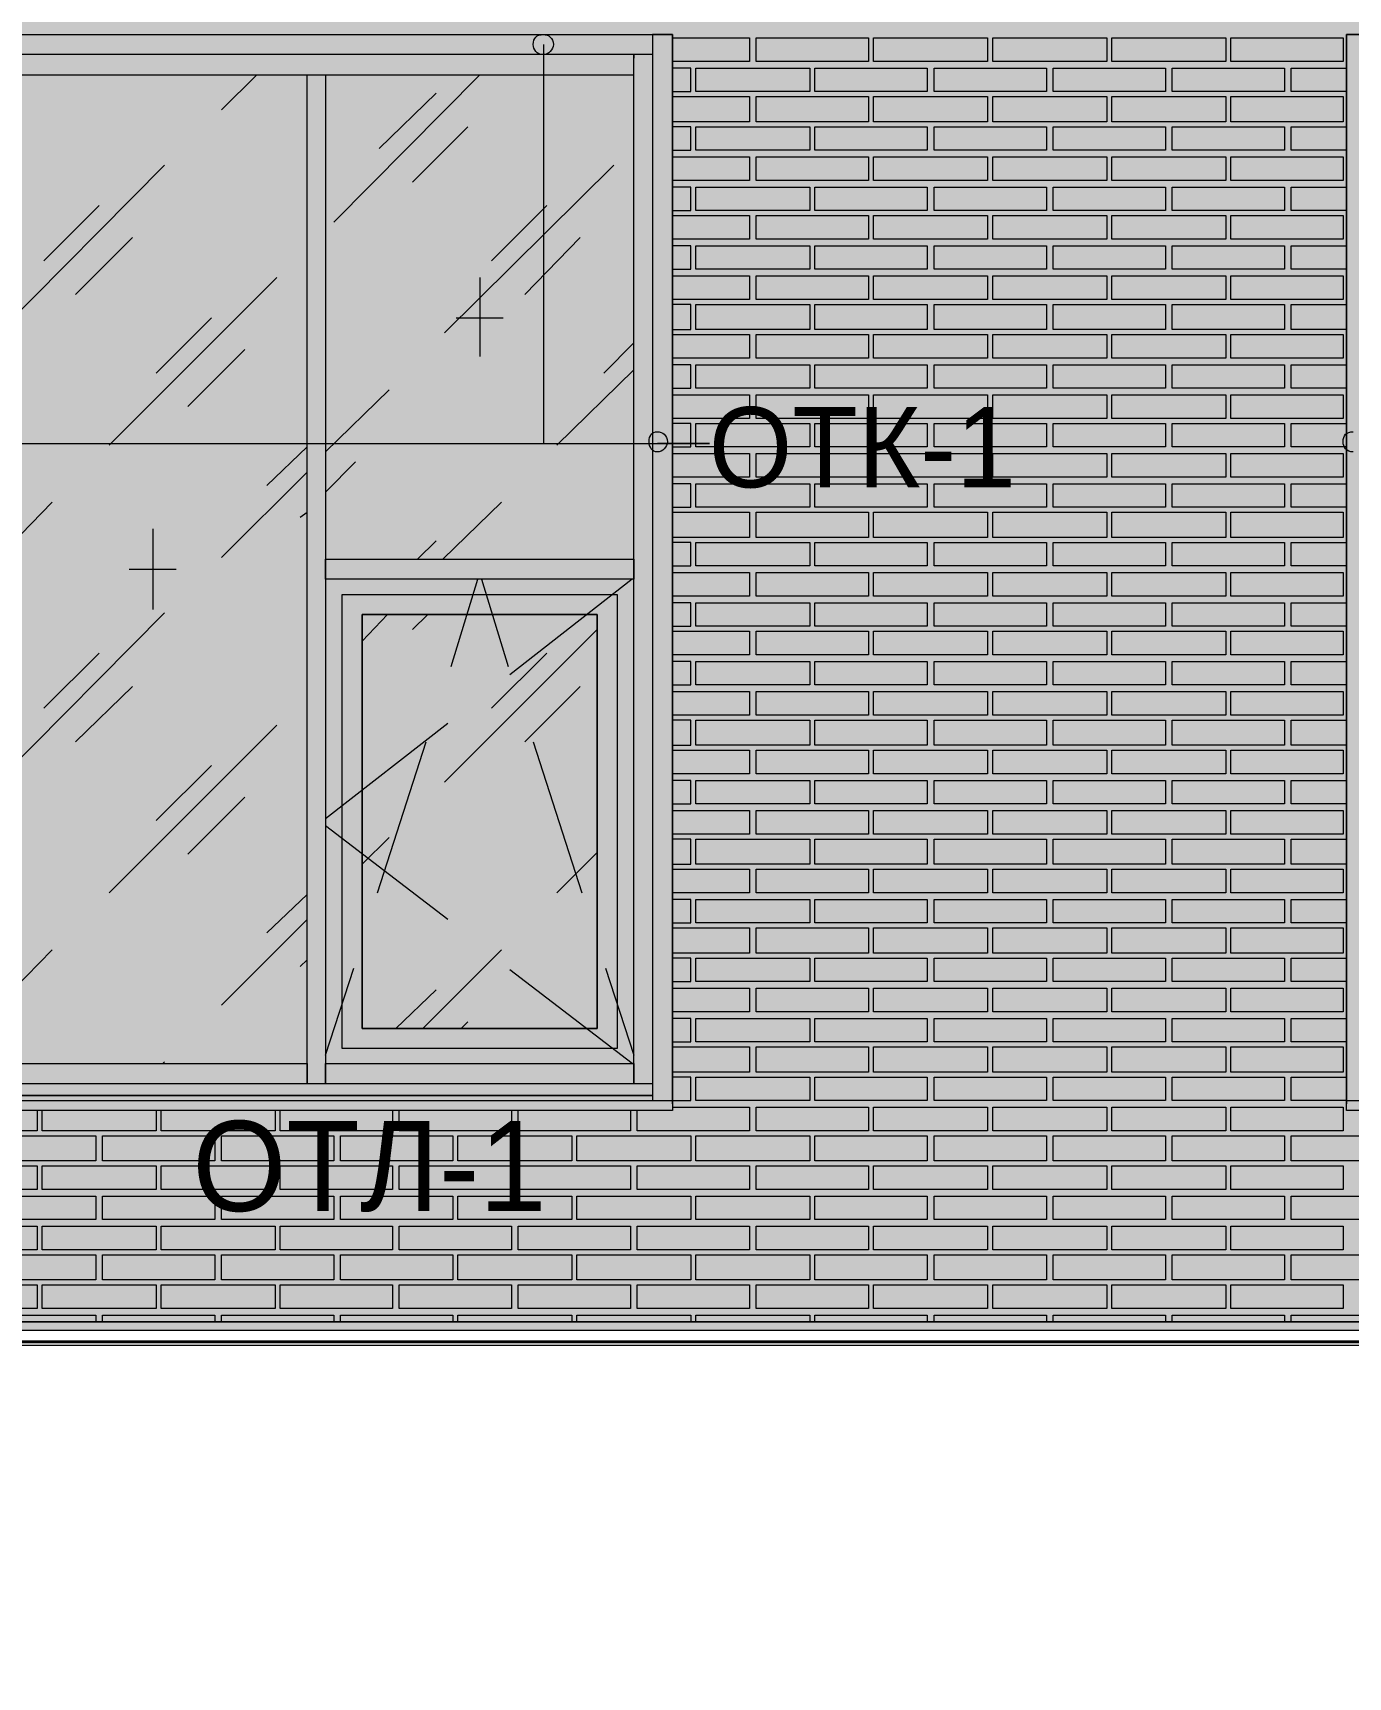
# Model space of a CAD drawing. Header units: millimetres. Extents: x -28928 to 100580, y -22867 to 36490.
# Drawn here: x 35031 to 38350, y -5610 to -1460 of the extents above; entities that cross this region are included whole.
import ezdxf

# ---------------------------------------------------------------- set-up
doc = ezdxf.new("R2010")
doc.units = ezdxf.units.MM
doc.layers.add('PDF _Геометрия', color=7, linetype='Continuous', true_color=0x8f8e8d)
doc.layers.add('PDF _Сплошная заливка', color=7, linetype='Continuous', true_color=0xffffff)
doc.layers.add('PDF _Текст', color=7, linetype='Continuous')

msp = doc.modelspace()

# ---------------------------------------------------------------- hatches: boundary and pattern name
at = {"layer": 'PDF _Сплошная заливка', "true_color": 0xdcd6cf, "transparency": 33554559}
h = msp.add_hatch(color=254, dxfattribs=at)
h.paths.add_polyline_path([(29617.6, 1544.1), (29617.6, 9028.4), (29486.4, 9028.4), (29486.4, 1544.1)])
h.paths.add_polyline_path([(47137.2, -1464), (47137.2, -4713.2), (55763.7, -4713.2), (55763.7, 1455.3), (29617.6, 1455.3), (29617.6, 1523), (29486.4, 1523), (29486.4, -4713.2), (45263, -4713.2), (45263, -1464)])
at = {"layer": 'PDF _Сплошная заливка', "true_color": 0xa48f7a, "transparency": 33554559}
h = msp.add_hatch(color=252, dxfattribs=at)
h.paths.add_polyline_path([(-7486.3, -4734.3), (-7486.3, -4713.2), (-9576.3, -4713.2), (-9576.3, -4734.3)])
h.paths.add_polyline_path([(-7168.9, -4713.2), (-7168.9, -4734.3), (45263, -4734.3), (45263, -4713.2)])

# ---------------------------------------------------------------- linework, layer by layer
at = {"layer": 'PDF _Геометрия', "color": 7, "lineweight": 9}
for points in [[(45263, -4713.2), (-7168.9, -4713.2), (4931.1, -4713.2), (-7168.9, -4713.2), (4931.1, -4713.2), (4931.1, 9028.4), (4931.1, -4764)], [(45263, -4679.3), (45263, -4713.2), (29486.4, -4713.2), (45263, -4713.2), (45263, -1464), (47137.2, -1464), (47137.2, -4713.2), (55763.7, -4713.2), (56851.1, -4713.2), (56851.1, -1464), (58251.4, -1464), (58251.4, -4713.2), (59499.5, -4713.2), (59499.5, -2005.5), (60798.4, -2005.5), (60798.4, -4713.2), (70224.5, -4713.2), (70224.5, -1464), (74070.3, -1464), (74070.3, -4713.2), (82294.9, -4713.2), (82316.1, -4713.2), (82316.1, 9028.4)], [(34846.8, -1464), (36644.9, -1464), (36644.9, -4163.2), (36644.9, -4087), (36644.9, -2813.6), (36644.9, -1540.1), (36644.9, -1464), (36594.1, -1464), (36594.1, -1540.1), (36594.1, -2813.6), (36594.1, -4112.4), (36547.6, -4112.4), (36547.6, -2813.6), (36547.6, -1540.1)], [(36319.1, -1489.3), (36319.1, -2496.3), (36738, -2496.3), (36606.8, -2496.3)], [(38396.4, -4154.7), (38396.4, -4087), (38396.4, -2813.6), (38396.4, -4112.4), (38443, -4112.4), (38443, -2813.6), (38443, -1565.5), (38396.4, -1565.5), (38396.4, -2813.6), (38396.4, -1540.1), (38396.4, -1464), (38345.7, -1464), (38345.7, -1540.1), (38345.7, -2813.6), (38345.7, -4087), (38345.7, -4163.2), (38345.7, -1464), (40143.7, -1464)], [(36547.6, -1514.7), (36547.6, -1523.2)], [(35506.8, -1654.3), (35595.7, -1565.5)], [(35790.3, -1937.8), (36158.4, -1565.5)], [(36594.1, -1540.1), (36594.1, -2813.6), (36594.1, -4087), (36594.1, -4154.7)], [(35904.5, -1751.6), (36048.4, -1612)], [(35989.1, -1836.3), (36128.7, -1696.6)], [(34948.4, -2212.8), (35363, -1794)], [(36069.5, -2217), (36496.8, -1794)], [(35058.4, -2035.1), (35198, -1895.5)], [(36188, -2035.1), (36327.6, -1895.5)], [(35138.7, -2119.7), (35282.6, -1975.9)], [(36272.6, -2119.7), (36412.2, -1975.9)], [(35223.4, -2500.5), (35646.4, -2077.4)], [(36158.4, -2077.4), (36158.4, -2276.3)], [(35341.8, -2318.6), (35481.4, -2179)], [(36099.1, -2179), (36217.6, -2179)], [(35422.2, -2403.2), (35566.1, -2259.3)], [(36471.4, -2318.6), (36547.6, -2242.4)], [(36353, -2500.5), (36547.6, -2310.1)], [(35769.1, -2517.4), (35929.9, -2360.9)], [(34863.7, -2496.3), (36738, -2496.3)], [(35621.1, -2602), (35722.6, -2504.7)], [(35506.8, -2784), (35722.6, -2568.2)], [(35769.1, -2619), (35845.3, -2542.8)], [(34948.4, -2779.7), (35079.5, -2644.3)], [(36065.3, -2788.2), (36213.4, -2644.3)], [(35705.7, -2682.4), (35722.6, -2669.7)], [(35333.4, -2712), (35333.4, -2915.1)], [(36001.8, -2788.2), (36048.4, -2741.6)], [(35274.1, -2813.6), (35392.6, -2813.6)], [(36086.4, -3059), (36154.1, -2839)], [(36162.6, -2839), (36230.3, -3059)], [(36543.4, -2839), (36234.5, -3080.1)], [(34948.4, -3342.4), (35363, -2923.6)], [(35862.2, -2995.5), (35925.7, -2927.8)], [(35989.1, -2965.9), (36027.2, -2927.8)], [(36069.5, -3350.9), (36454.5, -2965.9)], [(35058.4, -3164.7), (35198, -3025.1)], [(36188, -3164.7), (36327.6, -3025.1)], [(35138.7, -3249.3), (35282.6, -3109.7)], [(36272.6, -3249.3), (36412.2, -3109.7)], [(35223.4, -3630.1), (35646.4, -3207)], [(36078, -3202.8), (35769.1, -3444)], [(35900.3, -3630.1), (36023, -3249.3)], [(36293.7, -3249.3), (36416.4, -3630.1)], [(35341.8, -3448.2), (35481.4, -3308.6)], [(35422.2, -3532.8), (35566.1, -3389)], [(36078, -3697.8), (35769.1, -3460.9)], [(35862.2, -3558.2), (35929.9, -3490.5)], [(36353, -3630.1), (36454.5, -3528.6)], [(35621.1, -3731.6), (35722.6, -3634.3)], [(35506.8, -3913.6), (35722.6, -3697.8)], [(34948.4, -3909.3), (35079.5, -3774)], [(36014.5, -3972.8), (36213.4, -3774)], [(35705.7, -3816.3), (35722.6, -3799.3)], [(35769.1, -4040.5), (35841.1, -3820.5)], [(36543.4, -4061.6), (36234.5, -3824.7)], [(36475.7, -3820.5), (36547.6, -4040.5)], [(35946.8, -3972.8), (36048.4, -3875.5)], [(36111.8, -3972.8), (36128.7, -3955.9)], [(35358.7, -4061.6), (35363, -4057.4)], [(36594.1, -4112.4), (34897.6, -4112.4)], [(36594.1, -4142), (34897.6, -4142), (36594.1, -4142)], [(36594.1, -4142), (34897.6, -4142)], [(36644.9, -4150.5), (36644.9, -4154.7), (36644.9, -4180.1), (34846.8, -4180.1), (34846.8, -4154.7), (34846.8, -4150.5)], [(34846.8, -4154.7), (36644.9, -4154.7)], [(36644.9, -4171.6), (36644.9, -4175.9)], [(40143.7, -4150.5), (40143.7, -4154.7), (40143.7, -4180.1), (38345.7, -4180.1), (38345.7, -4154.7), (38345.7, -4150.5)], [(38345.7, -4154.7), (40143.7, -4154.7)], [(38345.7, -4175.9), (38345.7, -4171.6)], [(-7168.9, -4734.3), (45263, -4734.3), (45263, -4713.2), (29486.4, -4713.2), (29486.4, -5491.6), (29486.4, -5610.1)], [(-23144.3, -4772.4), (84689.5, -4772.4)]]:
    msp.add_lwpolyline(points, dxfattribs=at)
for points in [[(35748, -1514.7), (34897.6, -1514.7), (34897.6, -1565.5), (35748, -1565.5), (36547.6, -1565.5), (36547.6, -1514.7), (35748, -1514.7), (34923, -1514.7), (34897.6, -1514.7), (34897.6, -1464), (34923, -1464), (35748, -1464), (36568.7, -1464), (36594.1, -1464), (36594.1, -1514.7), (36568.7, -1514.7)], [(35769.1, -4112.4), (35722.6, -4112.4), (34948.4, -4112.4), (34948.4, -4061.6), (35722.6, -4061.6), (35722.6, -4112.4), (35722.6, -2813.6), (35722.6, -1565.5), (35769.1, -1565.5), (35769.1, -2813.6)], [(36547.6, -2839), (35769.1, -2839), (35769.1, -2788.2), (36547.6, -2788.2)], [(35811.4, -2877), (36505.3, -2877), (36505.3, -4023.6), (35811.4, -4023.6)], [(36505.3, -2877), (36505.3, -4023.6), (35811.4, -4023.6), (35811.4, -2877)], [(36454.5, -2927.8), (35862.2, -2927.8), (35862.2, -3972.8), (36454.5, -3972.8)], [(35862.2, -3972.8), (35862.2, -2927.8), (36454.5, -2927.8), (36454.5, -3972.8)], [(36547.6, -4112.4), (35769.1, -4112.4), (35769.1, -4061.6), (36547.6, -4061.6)]]:
    msp.add_lwpolyline(points, close=True, dxfattribs=at)
at = {"layer": 'PDF _Геометрия', "lineweight": 9}
for points in [[(36644.9, -1472.4), (36839.5, -1472.4), (36839.5, -1531.6), (36644.9, -1531.6)], [(36644.9, -1607.8), (36691.4, -1607.8), (36691.4, -1548.6), (36644.9, -1548.6)], [(38345.7, -1607.8), (38206.1, -1607.8), (38206.1, -1548.6), (38345.7, -1548.6)], [(36644.9, -1620.5), (36839.5, -1620.5), (36839.5, -1684), (36644.9, -1684)], [(36644.9, -1755.9), (36691.4, -1755.9), (36691.4, -1696.6), (36644.9, -1696.6)], [(38345.7, -1755.9), (38206.1, -1755.9), (38206.1, -1696.6), (38345.7, -1696.6)], [(36644.9, -1772.8), (36839.5, -1772.8), (36839.5, -1832), (36644.9, -1832)], [(36644.9, -1908.2), (36691.4, -1908.2), (36691.4, -1849), (36644.9, -1849)], [(38345.7, -1908.2), (38206.1, -1908.2), (38206.1, -1849), (38345.7, -1849)], [(36644.9, -1920.9), (36839.5, -1920.9), (36839.5, -1980.1), (36644.9, -1980.1)], [(36644.9, -2056.3), (36691.4, -2056.3), (36691.4, -1997), (36644.9, -1997)], [(38345.7, -2056.3), (38206.1, -2056.3), (38206.1, -1997), (38345.7, -1997)], [(36644.9, -2073.2), (36839.5, -2073.2), (36839.5, -2132.4), (36644.9, -2132.4)], [(36644.9, -2208.6), (36691.4, -2208.6), (36691.4, -2145.1), (36644.9, -2145.1)], [(38345.7, -2208.6), (38206.1, -2208.6), (38206.1, -2145.1), (38345.7, -2145.1)], [(36644.9, -2221.3), (36839.5, -2221.3), (36839.5, -2280.5), (36644.9, -2280.5)], [(36644.9, -2356.6), (36691.4, -2356.6), (36691.4, -2297.4), (36644.9, -2297.4)], [(38345.7, -2356.6), (38206.1, -2356.6), (38206.1, -2297.4), (38345.7, -2297.4)], [(36644.9, -2373.6), (36839.5, -2373.6), (36839.5, -2432.8), (36644.9, -2432.8)], [(36644.9, -2504.7), (36691.4, -2504.7), (36691.4, -2445.5), (36644.9, -2445.5)], [(38345.7, -2504.7), (38206.1, -2504.7), (38206.1, -2445.5), (38345.7, -2445.5)], [(36644.9, -2521.6), (36839.5, -2521.6), (36839.5, -2580.9), (36644.9, -2580.9)], [(36644.9, -2657), (36691.4, -2657), (36691.4, -2597.8), (36644.9, -2597.8)], [(38345.7, -2657), (38206.1, -2657), (38206.1, -2597.8), (38345.7, -2597.8)], [(36644.9, -2669.7), (36839.5, -2669.7), (36839.5, -2733.2), (36644.9, -2733.2)], [(36644.9, -2805.1), (36691.4, -2805.1), (36691.4, -2745.9), (36644.9, -2745.9)], [(38345.7, -2805.1), (38206.1, -2805.1), (38206.1, -2745.9), (38345.7, -2745.9)], [(36644.9, -2822), (36839.5, -2822), (36839.5, -2881.3), (36644.9, -2881.3)], [(36644.9, -2957.4), (36691.4, -2957.4), (36691.4, -2898.2), (36644.9, -2898.2)], [(38345.7, -2957.4), (38206.1, -2957.4), (38206.1, -2898.2), (38345.7, -2898.2)], [(36644.9, -2970.1), (36839.5, -2970.1), (36839.5, -3029.3), (36644.9, -3029.3)], [(36644.9, -3105.5), (36691.4, -3105.5), (36691.4, -3046.3), (36644.9, -3046.3)], [(38345.7, -3105.5), (38206.1, -3105.5), (38206.1, -3046.3), (38345.7, -3046.3)], [(36644.9, -3122.4), (36839.5, -3122.4), (36839.5, -3181.6), (36644.9, -3181.6)], [(36644.9, -3257.8), (36691.4, -3257.8), (36691.4, -3194.3), (36644.9, -3194.3)], [(38345.7, -3257.8), (38206.1, -3257.8), (38206.1, -3194.3), (38345.7, -3194.3)], [(36644.9, -3270.5), (36839.5, -3270.5), (36839.5, -3329.7), (36644.9, -3329.7)], [(36644.9, -3405.9), (36691.4, -3405.9), (36691.4, -3346.6), (36644.9, -3346.6)], [(38345.7, -3405.9), (38206.1, -3405.9), (38206.1, -3346.6), (38345.7, -3346.6)], [(36644.9, -3422.8), (36839.5, -3422.8), (36839.5, -3482), (36644.9, -3482)], [(36644.9, -3558.2), (36691.4, -3558.2), (36691.4, -3494.7), (36644.9, -3494.7)], [(38345.7, -3558.2), (38206.1, -3558.2), (38206.1, -3494.7), (38345.7, -3494.7)], [(36644.9, -3570.9), (36839.5, -3570.9), (36839.5, -3630.1), (36644.9, -3630.1)], [(36644.9, -3706.3), (36691.4, -3706.3), (36691.4, -3647), (36644.9, -3647)], [(38345.7, -3706.3), (38206.1, -3706.3), (38206.1, -3647), (38345.7, -3647)], [(36644.9, -3719), (36839.5, -3719), (36839.5, -3782.4), (36644.9, -3782.4)], [(36644.9, -3854.3), (36691.4, -3854.3), (36691.4, -3795.1), (36644.9, -3795.1)], [(38345.7, -3854.3), (38206.1, -3854.3), (38206.1, -3795.1), (38345.7, -3795.1)], [(36644.9, -3871.3), (36839.5, -3871.3), (36839.5, -3930.5), (36644.9, -3930.5)], [(36644.9, -4006.6), (36691.4, -4006.6), (36691.4, -3947.4), (36644.9, -3947.4)], [(38345.7, -4006.6), (38206.1, -4006.6), (38206.1, -3947.4), (38345.7, -3947.4)], [(36644.9, -4019.3), (36839.5, -4019.3), (36839.5, -4082.8), (36644.9, -4082.8)], [(36644.9, -4154.7), (36691.4, -4154.7), (36691.4, -4095.5), (36644.9, -4095.5)], [(38345.7, -4154.7), (38206.1, -4154.7), (38206.1, -4095.5), (38345.7, -4095.5)], [(35041.4, -4180.1), (35041.4, -4230.9), (34758, -4230.9), (34758, -4171.6), (34846.8, -4171.6)], [(35341.8, -4180.1), (35341.8, -4230.9), (35054.1, -4230.9), (35054.1, -4180.1)], [(35642.2, -4180.1), (35642.2, -4230.9), (35354.5, -4230.9), (35354.5, -4180.1)], [(35938.4, -4180.1), (35938.4, -4230.9), (35654.9, -4230.9), (35654.9, -4180.1)], [(36238.7, -4180.1), (36238.7, -4230.9), (35955.3, -4230.9), (35955.3, -4180.1)], [(36539.1, -4180.1), (36539.1, -4230.9), (36255.7, -4230.9), (36255.7, -4180.1)], [(36644.9, -4171.6), (36839.5, -4171.6), (36839.5, -4230.9), (36556.1, -4230.9), (36556.1, -4180.1)], [(34906.1, -4713.2), (34906.1, -4696.3), (35049.9, -4696.3), (35189.5, -4696.3), (35189.5, -4713.2)], [(35206.4, -4713.2), (35206.4, -4696.3), (35350.3, -4696.3), (35489.9, -4696.3), (35489.9, -4713.2)], [(35506.8, -4713.2), (35506.8, -4696.3), (35646.4, -4696.3), (35790.3, -4696.3), (35790.3, -4713.2)], [(35807.2, -4713.2), (35807.2, -4696.3), (35946.8, -4696.3), (36090.7, -4696.3), (36090.7, -4713.2)], [(36103.4, -4713.2), (36103.4, -4696.3), (36247.2, -4696.3), (36391.1, -4696.3), (36391.1, -4713.2)], [(36403.7, -4713.2), (36403.7, -4696.3), (36547.6, -4696.3), (36691.4, -4696.3), (36691.4, -4713.2)], [(36704.1, -4713.2), (36704.1, -4696.3), (36848, -4696.3), (36991.8, -4696.3), (36991.8, -4713.2)], [(37004.5, -4713.2), (37004.5, -4696.3), (37148.4, -4696.3), (37288, -4696.3), (37288, -4713.2)], [(37304.9, -4713.2), (37304.9, -4696.3), (37448.7, -4696.3), (37588.4, -4696.3), (37588.4, -4713.2)], [(37605.3, -4713.2), (37605.3, -4696.3), (37744.9, -4696.3), (37888.7, -4696.3), (37888.7, -4713.2)], [(37905.7, -4713.2), (37905.7, -4696.3), (38045.3, -4696.3), (38189.1, -4696.3), (38189.1, -4713.2)], [(38206.1, -4713.2), (38206.1, -4696.3), (38345.7, -4696.3), (38489.5, -4696.3), (38489.5, -4713.2)]]:
    msp.add_lwpolyline(points, dxfattribs=at)
for points in [[(37139.9, -1472.4), (37139.9, -1531.6), (36856.4, -1531.6), (36856.4, -1472.4)], [(37440.3, -1472.4), (37440.3, -1531.6), (37152.6, -1531.6), (37152.6, -1472.4)], [(37740.7, -1472.4), (37740.7, -1531.6), (37453, -1531.6), (37453, -1472.4)], [(38041.1, -1472.4), (38041.1, -1531.6), (37753.4, -1531.6), (37753.4, -1472.4)], [(38337.2, -1472.4), (38337.2, -1531.6), (38053.7, -1531.6), (38053.7, -1472.4)], [(36991.8, -1607.8), (36848, -1607.8), (36704.1, -1607.8), (36704.1, -1548.6), (36848, -1548.6), (36991.8, -1548.6)], [(37288, -1607.8), (37148.4, -1607.8), (37004.5, -1607.8), (37004.5, -1548.6), (37148.4, -1548.6), (37288, -1548.6)], [(37588.4, -1607.8), (37448.7, -1607.8), (37304.9, -1607.8), (37304.9, -1548.6), (37448.7, -1548.6), (37588.4, -1548.6)], [(37888.7, -1607.8), (37744.9, -1607.8), (37605.3, -1607.8), (37605.3, -1548.6), (37744.9, -1548.6), (37888.7, -1548.6)], [(38189.1, -1607.8), (38045.3, -1607.8), (37905.7, -1607.8), (37905.7, -1548.6), (38045.3, -1548.6), (38189.1, -1548.6)], [(37139.9, -1620.5), (37139.9, -1684), (36856.4, -1684), (36856.4, -1620.5)], [(37440.3, -1620.5), (37440.3, -1684), (37152.6, -1684), (37152.6, -1620.5)], [(37740.7, -1620.5), (37740.7, -1684), (37453, -1684), (37453, -1620.5)], [(38041.1, -1620.5), (38041.1, -1684), (37753.4, -1684), (37753.4, -1620.5)], [(38337.2, -1620.5), (38337.2, -1684), (38053.7, -1684), (38053.7, -1620.5)], [(36991.8, -1755.9), (36848, -1755.9), (36704.1, -1755.9), (36704.1, -1696.6), (36848, -1696.6), (36991.8, -1696.6)], [(37288, -1755.9), (37148.4, -1755.9), (37004.5, -1755.9), (37004.5, -1696.6), (37148.4, -1696.6), (37288, -1696.6)], [(37588.4, -1755.9), (37448.7, -1755.9), (37304.9, -1755.9), (37304.9, -1696.6), (37448.7, -1696.6), (37588.4, -1696.6)], [(37888.7, -1755.9), (37744.9, -1755.9), (37605.3, -1755.9), (37605.3, -1696.6), (37744.9, -1696.6), (37888.7, -1696.6)], [(38189.1, -1755.9), (38045.3, -1755.9), (37905.7, -1755.9), (37905.7, -1696.6), (38045.3, -1696.6), (38189.1, -1696.6)], [(37139.9, -1772.8), (37139.9, -1832), (36856.4, -1832), (36856.4, -1772.8)], [(37440.3, -1772.8), (37440.3, -1832), (37152.6, -1832), (37152.6, -1772.8)], [(37740.7, -1772.8), (37740.7, -1832), (37453, -1832), (37453, -1772.8)], [(38041.1, -1772.8), (38041.1, -1832), (37753.4, -1832), (37753.4, -1772.8)], [(38337.2, -1772.8), (38337.2, -1832), (38053.7, -1832), (38053.7, -1772.8)], [(36991.8, -1908.2), (36848, -1908.2), (36704.1, -1908.2), (36704.1, -1849), (36848, -1849), (36991.8, -1849)], [(37288, -1908.2), (37148.4, -1908.2), (37004.5, -1908.2), (37004.5, -1849), (37148.4, -1849), (37288, -1849)], [(37588.4, -1908.2), (37448.7, -1908.2), (37304.9, -1908.2), (37304.9, -1849), (37448.7, -1849), (37588.4, -1849)], [(37888.7, -1908.2), (37744.9, -1908.2), (37605.3, -1908.2), (37605.3, -1849), (37744.9, -1849), (37888.7, -1849)], [(38189.1, -1908.2), (38045.3, -1908.2), (37905.7, -1908.2), (37905.7, -1849), (38045.3, -1849), (38189.1, -1849)], [(37139.9, -1920.9), (37139.9, -1980.1), (36856.4, -1980.1), (36856.4, -1920.9)], [(37440.3, -1920.9), (37440.3, -1980.1), (37152.6, -1980.1), (37152.6, -1920.9)], [(37740.7, -1920.9), (37740.7, -1980.1), (37453, -1980.1), (37453, -1920.9)], [(38041.1, -1920.9), (38041.1, -1980.1), (37753.4, -1980.1), (37753.4, -1920.9)], [(38337.2, -1920.9), (38337.2, -1980.1), (38053.7, -1980.1), (38053.7, -1920.9)], [(36991.8, -2056.3), (36848, -2056.3), (36704.1, -2056.3), (36704.1, -1997), (36848, -1997), (36991.8, -1997)], [(37288, -2056.3), (37148.4, -2056.3), (37004.5, -2056.3), (37004.5, -1997), (37148.4, -1997), (37288, -1997)], [(37588.4, -2056.3), (37448.7, -2056.3), (37304.9, -2056.3), (37304.9, -1997), (37448.7, -1997), (37588.4, -1997)], [(37888.7, -2056.3), (37744.9, -2056.3), (37605.3, -2056.3), (37605.3, -1997), (37744.9, -1997), (37888.7, -1997)], [(38189.1, -2056.3), (38045.3, -2056.3), (37905.7, -2056.3), (37905.7, -1997), (38045.3, -1997), (38189.1, -1997)], [(37139.9, -2073.2), (37139.9, -2132.4), (36856.4, -2132.4), (36856.4, -2073.2)], [(37440.3, -2073.2), (37440.3, -2132.4), (37152.6, -2132.4), (37152.6, -2073.2)], [(37740.7, -2073.2), (37740.7, -2132.4), (37453, -2132.4), (37453, -2073.2)], [(38041.1, -2073.2), (38041.1, -2132.4), (37753.4, -2132.4), (37753.4, -2073.2)], [(38337.2, -2073.2), (38337.2, -2132.4), (38053.7, -2132.4), (38053.7, -2073.2)], [(36991.8, -2208.6), (36848, -2208.6), (36704.1, -2208.6), (36704.1, -2145.1), (36848, -2145.1), (36991.8, -2145.1)], [(37288, -2208.6), (37148.4, -2208.6), (37004.5, -2208.6), (37004.5, -2145.1), (37148.4, -2145.1), (37288, -2145.1)], [(37588.4, -2208.6), (37448.7, -2208.6), (37304.9, -2208.6), (37304.9, -2145.1), (37448.7, -2145.1), (37588.4, -2145.1)], [(37888.7, -2208.6), (37744.9, -2208.6), (37605.3, -2208.6), (37605.3, -2145.1), (37744.9, -2145.1), (37888.7, -2145.1)], [(38189.1, -2208.6), (38045.3, -2208.6), (37905.7, -2208.6), (37905.7, -2145.1), (38045.3, -2145.1), (38189.1, -2145.1)], [(37139.9, -2221.3), (37139.9, -2280.5), (36856.4, -2280.5), (36856.4, -2221.3)], [(37440.3, -2221.3), (37440.3, -2280.5), (37152.6, -2280.5), (37152.6, -2221.3)], [(37740.7, -2221.3), (37740.7, -2280.5), (37453, -2280.5), (37453, -2221.3)], [(38041.1, -2221.3), (38041.1, -2280.5), (37753.4, -2280.5), (37753.4, -2221.3)], [(38337.2, -2221.3), (38337.2, -2280.5), (38053.7, -2280.5), (38053.7, -2221.3)], [(36991.8, -2356.6), (36848, -2356.6), (36704.1, -2356.6), (36704.1, -2297.4), (36848, -2297.4), (36991.8, -2297.4)], [(37288, -2356.6), (37148.4, -2356.6), (37004.5, -2356.6), (37004.5, -2297.4), (37148.4, -2297.4), (37288, -2297.4)], [(37588.4, -2356.6), (37448.7, -2356.6), (37304.9, -2356.6), (37304.9, -2297.4), (37448.7, -2297.4), (37588.4, -2297.4)], [(37888.7, -2356.6), (37744.9, -2356.6), (37605.3, -2356.6), (37605.3, -2297.4), (37744.9, -2297.4), (37888.7, -2297.4)], [(38189.1, -2356.6), (38045.3, -2356.6), (37905.7, -2356.6), (37905.7, -2297.4), (38045.3, -2297.4), (38189.1, -2297.4)], [(37139.9, -2373.6), (37139.9, -2432.8), (36856.4, -2432.8), (36856.4, -2373.6)], [(37440.3, -2373.6), (37440.3, -2432.8), (37152.6, -2432.8), (37152.6, -2373.6)], [(37740.7, -2373.6), (37740.7, -2432.8), (37453, -2432.8), (37453, -2373.6)], [(38041.1, -2373.6), (38041.1, -2432.8), (37753.4, -2432.8), (37753.4, -2373.6)], [(38337.2, -2373.6), (38337.2, -2432.8), (38053.7, -2432.8), (38053.7, -2373.6)], [(36991.8, -2504.7), (36848, -2504.7), (36704.1, -2504.7), (36704.1, -2445.5), (36848, -2445.5), (36991.8, -2445.5)], [(37288, -2504.7), (37148.4, -2504.7), (37004.5, -2504.7), (37004.5, -2445.5), (37148.4, -2445.5), (37288, -2445.5)], [(37588.4, -2504.7), (37448.7, -2504.7), (37304.9, -2504.7), (37304.9, -2445.5), (37448.7, -2445.5), (37588.4, -2445.5)], [(37888.7, -2504.7), (37744.9, -2504.7), (37605.3, -2504.7), (37605.3, -2445.5), (37744.9, -2445.5), (37888.7, -2445.5)], [(38189.1, -2504.7), (38045.3, -2504.7), (37905.7, -2504.7), (37905.7, -2445.5), (38045.3, -2445.5), (38189.1, -2445.5)], [(37139.9, -2521.6), (37139.9, -2580.9), (36856.4, -2580.9), (36856.4, -2521.6)], [(37440.3, -2521.6), (37440.3, -2580.9), (37152.6, -2580.9), (37152.6, -2521.6)], [(37740.7, -2521.6), (37740.7, -2580.9), (37453, -2580.9), (37453, -2521.6)], [(38041.1, -2521.6), (38041.1, -2580.9), (37753.4, -2580.9), (37753.4, -2521.6)], [(38337.2, -2521.6), (38337.2, -2580.9), (38053.7, -2580.9), (38053.7, -2521.6)], [(36991.8, -2657), (36848, -2657), (36704.1, -2657), (36704.1, -2597.8), (36848, -2597.8), (36991.8, -2597.8)], [(37288, -2657), (37148.4, -2657), (37004.5, -2657), (37004.5, -2597.8), (37148.4, -2597.8), (37288, -2597.8)], [(37588.4, -2657), (37448.7, -2657), (37304.9, -2657), (37304.9, -2597.8), (37448.7, -2597.8), (37588.4, -2597.8)], [(37888.7, -2657), (37744.9, -2657), (37605.3, -2657), (37605.3, -2597.8), (37744.9, -2597.8), (37888.7, -2597.8)], [(38189.1, -2657), (38045.3, -2657), (37905.7, -2657), (37905.7, -2597.8), (38045.3, -2597.8), (38189.1, -2597.8)], [(37139.9, -2669.7), (37139.9, -2733.2), (36856.4, -2733.2), (36856.4, -2669.7)], [(37440.3, -2669.7), (37440.3, -2733.2), (37152.6, -2733.2), (37152.6, -2669.7)], [(37740.7, -2669.7), (37740.7, -2733.2), (37453, -2733.2), (37453, -2669.7)], [(38041.1, -2669.7), (38041.1, -2733.2), (37753.4, -2733.2), (37753.4, -2669.7)], [(38337.2, -2669.7), (38337.2, -2733.2), (38053.7, -2733.2), (38053.7, -2669.7)], [(36991.8, -2805.1), (36848, -2805.1), (36704.1, -2805.1), (36704.1, -2745.9), (36848, -2745.9), (36991.8, -2745.9)], [(37288, -2805.1), (37148.4, -2805.1), (37004.5, -2805.1), (37004.5, -2745.9), (37148.4, -2745.9), (37288, -2745.9)], [(37588.4, -2805.1), (37448.7, -2805.1), (37304.9, -2805.1), (37304.9, -2745.9), (37448.7, -2745.9), (37588.4, -2745.9)], [(37888.7, -2805.1), (37744.9, -2805.1), (37605.3, -2805.1), (37605.3, -2745.9), (37744.9, -2745.9), (37888.7, -2745.9)], [(38189.1, -2805.1), (38045.3, -2805.1), (37905.7, -2805.1), (37905.7, -2745.9), (38045.3, -2745.9), (38189.1, -2745.9)], [(37139.9, -2822), (37139.9, -2881.3), (36856.4, -2881.3), (36856.4, -2822)], [(37440.3, -2822), (37440.3, -2881.3), (37152.6, -2881.3), (37152.6, -2822)], [(37740.7, -2822), (37740.7, -2881.3), (37453, -2881.3), (37453, -2822)], [(38041.1, -2822), (38041.1, -2881.3), (37753.4, -2881.3), (37753.4, -2822)], [(38337.2, -2822), (38337.2, -2881.3), (38053.7, -2881.3), (38053.7, -2822)], [(36991.8, -2957.4), (36848, -2957.4), (36704.1, -2957.4), (36704.1, -2898.2), (36848, -2898.2), (36991.8, -2898.2)], [(37288, -2957.4), (37148.4, -2957.4), (37004.5, -2957.4), (37004.5, -2898.2), (37148.4, -2898.2), (37288, -2898.2)], [(37588.4, -2957.4), (37448.7, -2957.4), (37304.9, -2957.4), (37304.9, -2898.2), (37448.7, -2898.2), (37588.4, -2898.2)], [(37888.7, -2957.4), (37744.9, -2957.4), (37605.3, -2957.4), (37605.3, -2898.2), (37744.9, -2898.2), (37888.7, -2898.2)], [(38189.1, -2957.4), (38045.3, -2957.4), (37905.7, -2957.4), (37905.7, -2898.2), (38045.3, -2898.2), (38189.1, -2898.2)], [(37139.9, -2970.1), (37139.9, -3029.3), (36856.4, -3029.3), (36856.4, -2970.1)], [(37440.3, -2970.1), (37440.3, -3029.3), (37152.6, -3029.3), (37152.6, -2970.1)], [(37740.7, -2970.1), (37740.7, -3029.3), (37453, -3029.3), (37453, -2970.1)], [(38041.1, -2970.1), (38041.1, -3029.3), (37753.4, -3029.3), (37753.4, -2970.1)], [(38337.2, -2970.1), (38337.2, -3029.3), (38053.7, -3029.3), (38053.7, -2970.1)], [(36991.8, -3105.5), (36848, -3105.5), (36704.1, -3105.5), (36704.1, -3046.3), (36848, -3046.3), (36991.8, -3046.3)], [(37288, -3105.5), (37148.4, -3105.5), (37004.5, -3105.5), (37004.5, -3046.3), (37148.4, -3046.3), (37288, -3046.3)], [(37588.4, -3105.5), (37448.7, -3105.5), (37304.9, -3105.5), (37304.9, -3046.3), (37448.7, -3046.3), (37588.4, -3046.3)], [(37888.7, -3105.5), (37744.9, -3105.5), (37605.3, -3105.5), (37605.3, -3046.3), (37744.9, -3046.3), (37888.7, -3046.3)], [(38189.1, -3105.5), (38045.3, -3105.5), (37905.7, -3105.5), (37905.7, -3046.3), (38045.3, -3046.3), (38189.1, -3046.3)], [(37139.9, -3122.4), (37139.9, -3181.6), (36856.4, -3181.6), (36856.4, -3122.4)], [(37440.3, -3122.4), (37440.3, -3181.6), (37152.6, -3181.6), (37152.6, -3122.4)], [(37740.7, -3122.4), (37740.7, -3181.6), (37453, -3181.6), (37453, -3122.4)], [(38041.1, -3122.4), (38041.1, -3181.6), (37753.4, -3181.6), (37753.4, -3122.4)], [(38337.2, -3122.4), (38337.2, -3181.6), (38053.7, -3181.6), (38053.7, -3122.4)], [(36991.8, -3257.8), (36848, -3257.8), (36704.1, -3257.8), (36704.1, -3194.3), (36848, -3194.3), (36991.8, -3194.3)], [(37288, -3257.8), (37148.4, -3257.8), (37004.5, -3257.8), (37004.5, -3194.3), (37148.4, -3194.3), (37288, -3194.3)], [(37588.4, -3257.8), (37448.7, -3257.8), (37304.9, -3257.8), (37304.9, -3194.3), (37448.7, -3194.3), (37588.4, -3194.3)], [(37888.7, -3257.8), (37744.9, -3257.8), (37605.3, -3257.8), (37605.3, -3194.3), (37744.9, -3194.3), (37888.7, -3194.3)], [(38189.1, -3257.8), (38045.3, -3257.8), (37905.7, -3257.8), (37905.7, -3194.3), (38045.3, -3194.3), (38189.1, -3194.3)], [(37139.9, -3270.5), (37139.9, -3329.7), (36856.4, -3329.7), (36856.4, -3270.5)], [(37440.3, -3270.5), (37440.3, -3329.7), (37152.6, -3329.7), (37152.6, -3270.5)], [(37740.7, -3270.5), (37740.7, -3329.7), (37453, -3329.7), (37453, -3270.5)], [(38041.1, -3270.5), (38041.1, -3329.7), (37753.4, -3329.7), (37753.4, -3270.5)], [(38337.2, -3270.5), (38337.2, -3329.7), (38053.7, -3329.7), (38053.7, -3270.5)], [(36991.8, -3405.9), (36848, -3405.9), (36704.1, -3405.9), (36704.1, -3346.6), (36848, -3346.6), (36991.8, -3346.6)], [(37288, -3405.9), (37148.4, -3405.9), (37004.5, -3405.9), (37004.5, -3346.6), (37148.4, -3346.6), (37288, -3346.6)], [(37588.4, -3405.9), (37448.7, -3405.9), (37304.9, -3405.9), (37304.9, -3346.6), (37448.7, -3346.6), (37588.4, -3346.6)], [(37888.7, -3405.9), (37744.9, -3405.9), (37605.3, -3405.9), (37605.3, -3346.6), (37744.9, -3346.6), (37888.7, -3346.6)], [(38189.1, -3405.9), (38045.3, -3405.9), (37905.7, -3405.9), (37905.7, -3346.6), (38045.3, -3346.6), (38189.1, -3346.6)], [(37139.9, -3422.8), (37139.9, -3482), (36856.4, -3482), (36856.4, -3422.8)], [(37440.3, -3422.8), (37440.3, -3482), (37152.6, -3482), (37152.6, -3422.8)], [(37740.7, -3422.8), (37740.7, -3482), (37453, -3482), (37453, -3422.8)], [(38041.1, -3422.8), (38041.1, -3482), (37753.4, -3482), (37753.4, -3422.8)], [(38337.2, -3422.8), (38337.2, -3482), (38053.7, -3482), (38053.7, -3422.8)], [(36991.8, -3558.2), (36848, -3558.2), (36704.1, -3558.2), (36704.1, -3494.7), (36848, -3494.7), (36991.8, -3494.7)], [(37288, -3558.2), (37148.4, -3558.2), (37004.5, -3558.2), (37004.5, -3494.7), (37148.4, -3494.7), (37288, -3494.7)], [(37588.4, -3558.2), (37448.7, -3558.2), (37304.9, -3558.2), (37304.9, -3494.7), (37448.7, -3494.7), (37588.4, -3494.7)], [(37888.7, -3558.2), (37744.9, -3558.2), (37605.3, -3558.2), (37605.3, -3494.7), (37744.9, -3494.7), (37888.7, -3494.7)], [(38189.1, -3558.2), (38045.3, -3558.2), (37905.7, -3558.2), (37905.7, -3494.7), (38045.3, -3494.7), (38189.1, -3494.7)], [(37139.9, -3570.9), (37139.9, -3630.1), (36856.4, -3630.1), (36856.4, -3570.9)], [(37440.3, -3570.9), (37440.3, -3630.1), (37152.6, -3630.1), (37152.6, -3570.9)], [(37740.7, -3570.9), (37740.7, -3630.1), (37453, -3630.1), (37453, -3570.9)], [(38041.1, -3570.9), (38041.1, -3630.1), (37753.4, -3630.1), (37753.4, -3570.9)], [(38337.2, -3570.9), (38337.2, -3630.1), (38053.7, -3630.1), (38053.7, -3570.9)], [(36991.8, -3706.3), (36848, -3706.3), (36704.1, -3706.3), (36704.1, -3647), (36848, -3647), (36991.8, -3647)], [(37288, -3706.3), (37148.4, -3706.3), (37004.5, -3706.3), (37004.5, -3647), (37148.4, -3647), (37288, -3647)], [(37588.4, -3706.3), (37448.7, -3706.3), (37304.9, -3706.3), (37304.9, -3647), (37448.7, -3647), (37588.4, -3647)], [(37888.7, -3706.3), (37744.9, -3706.3), (37605.3, -3706.3), (37605.3, -3647), (37744.9, -3647), (37888.7, -3647)], [(38189.1, -3706.3), (38045.3, -3706.3), (37905.7, -3706.3), (37905.7, -3647), (38045.3, -3647), (38189.1, -3647)], [(37139.9, -3719), (37139.9, -3782.4), (36856.4, -3782.4), (36856.4, -3719)], [(37440.3, -3719), (37440.3, -3782.4), (37152.6, -3782.4), (37152.6, -3719)], [(37740.7, -3719), (37740.7, -3782.4), (37453, -3782.4), (37453, -3719)], [(38041.1, -3719), (38041.1, -3782.4), (37753.4, -3782.4), (37753.4, -3719)], [(38337.2, -3719), (38337.2, -3782.4), (38053.7, -3782.4), (38053.7, -3719)], [(36991.8, -3854.3), (36848, -3854.3), (36704.1, -3854.3), (36704.1, -3795.1), (36848, -3795.1), (36991.8, -3795.1)], [(37288, -3854.3), (37148.4, -3854.3), (37004.5, -3854.3), (37004.5, -3795.1), (37148.4, -3795.1), (37288, -3795.1)], [(37588.4, -3854.3), (37448.7, -3854.3), (37304.9, -3854.3), (37304.9, -3795.1), (37448.7, -3795.1), (37588.4, -3795.1)], [(37888.7, -3854.3), (37744.9, -3854.3), (37605.3, -3854.3), (37605.3, -3795.1), (37744.9, -3795.1), (37888.7, -3795.1)], [(38189.1, -3854.3), (38045.3, -3854.3), (37905.7, -3854.3), (37905.7, -3795.1), (38045.3, -3795.1), (38189.1, -3795.1)], [(37139.9, -3871.3), (37139.9, -3930.5), (36856.4, -3930.5), (36856.4, -3871.3)], [(37440.3, -3871.3), (37440.3, -3930.5), (37152.6, -3930.5), (37152.6, -3871.3)], [(37740.7, -3871.3), (37740.7, -3930.5), (37453, -3930.5), (37453, -3871.3)], [(38041.1, -3871.3), (38041.1, -3930.5), (37753.4, -3930.5), (37753.4, -3871.3)], [(38337.2, -3871.3), (38337.2, -3930.5), (38053.7, -3930.5), (38053.7, -3871.3)], [(36991.8, -4006.6), (36848, -4006.6), (36704.1, -4006.6), (36704.1, -3947.4), (36848, -3947.4), (36991.8, -3947.4)], [(37288, -4006.6), (37148.4, -4006.6), (37004.5, -4006.6), (37004.5, -3947.4), (37148.4, -3947.4), (37288, -3947.4)], [(37588.4, -4006.6), (37448.7, -4006.6), (37304.9, -4006.6), (37304.9, -3947.4), (37448.7, -3947.4), (37588.4, -3947.4)], [(37888.7, -4006.6), (37744.9, -4006.6), (37605.3, -4006.6), (37605.3, -3947.4), (37744.9, -3947.4), (37888.7, -3947.4)], [(38189.1, -4006.6), (38045.3, -4006.6), (37905.7, -4006.6), (37905.7, -3947.4), (38045.3, -3947.4), (38189.1, -3947.4)], [(37139.9, -4019.3), (37139.9, -4082.8), (36856.4, -4082.8), (36856.4, -4019.3)], [(37440.3, -4019.3), (37440.3, -4082.8), (37152.6, -4082.8), (37152.6, -4019.3)], [(37740.7, -4019.3), (37740.7, -4082.8), (37453, -4082.8), (37453, -4019.3)], [(38041.1, -4019.3), (38041.1, -4082.8), (37753.4, -4082.8), (37753.4, -4019.3)], [(38337.2, -4019.3), (38337.2, -4082.8), (38053.7, -4082.8), (38053.7, -4019.3)], [(36991.8, -4154.7), (36848, -4154.7), (36704.1, -4154.7), (36704.1, -4095.5), (36848, -4095.5), (36991.8, -4095.5)], [(37288, -4154.7), (37148.4, -4154.7), (37004.5, -4154.7), (37004.5, -4095.5), (37148.4, -4095.5), (37288, -4095.5)], [(37588.4, -4154.7), (37448.7, -4154.7), (37304.9, -4154.7), (37304.9, -4095.5), (37448.7, -4095.5), (37588.4, -4095.5)], [(37888.7, -4154.7), (37744.9, -4154.7), (37605.3, -4154.7), (37605.3, -4095.5), (37744.9, -4095.5), (37888.7, -4095.5)], [(38189.1, -4154.7), (38045.3, -4154.7), (37905.7, -4154.7), (37905.7, -4095.5), (38045.3, -4095.5), (38189.1, -4095.5)], [(37139.9, -4171.6), (37139.9, -4230.9), (36856.4, -4230.9), (36856.4, -4171.6)], [(37440.3, -4171.6), (37440.3, -4230.9), (37152.6, -4230.9), (37152.6, -4171.6)], [(37740.7, -4171.6), (37740.7, -4230.9), (37453, -4230.9), (37453, -4171.6)], [(38041.1, -4171.6), (38041.1, -4230.9), (37753.4, -4230.9), (37753.4, -4171.6)], [(38337.2, -4171.6), (38337.2, -4230.9), (38053.7, -4230.9), (38053.7, -4171.6)], [(35189.5, -4307), (35049.9, -4307), (34906.1, -4307), (34906.1, -4243.6), (35049.9, -4243.6), (35189.5, -4243.6)], [(35489.9, -4307), (35350.3, -4307), (35206.4, -4307), (35206.4, -4243.6), (35350.3, -4243.6), (35489.9, -4243.6)], [(35790.3, -4307), (35646.4, -4307), (35506.8, -4307), (35506.8, -4243.6), (35646.4, -4243.6), (35790.3, -4243.6)], [(36090.7, -4307), (35946.8, -4307), (35807.2, -4307), (35807.2, -4243.6), (35946.8, -4243.6), (36090.7, -4243.6)], [(36391.1, -4307), (36247.2, -4307), (36103.4, -4307), (36103.4, -4243.6), (36247.2, -4243.6), (36391.1, -4243.6)], [(36691.4, -4307), (36547.6, -4307), (36403.7, -4307), (36403.7, -4243.6), (36547.6, -4243.6), (36691.4, -4243.6)], [(36991.8, -4307), (36848, -4307), (36704.1, -4307), (36704.1, -4243.6), (36848, -4243.6), (36991.8, -4243.6)], [(37288, -4307), (37148.4, -4307), (37004.5, -4307), (37004.5, -4243.6), (37148.4, -4243.6), (37288, -4243.6)], [(37588.4, -4307), (37448.7, -4307), (37304.9, -4307), (37304.9, -4243.6), (37448.7, -4243.6), (37588.4, -4243.6)], [(37888.7, -4307), (37744.9, -4307), (37605.3, -4307), (37605.3, -4243.6), (37744.9, -4243.6), (37888.7, -4243.6)], [(38189.1, -4307), (38045.3, -4307), (37905.7, -4307), (37905.7, -4243.6), (38045.3, -4243.6), (38189.1, -4243.6)], [(38489.5, -4307), (38345.7, -4307), (38206.1, -4307), (38206.1, -4243.6), (38345.7, -4243.6), (38489.5, -4243.6)], [(35041.4, -4319.7), (35041.4, -4379), (34758, -4379), (34758, -4319.7)], [(35341.8, -4319.7), (35341.8, -4379), (35054.1, -4379), (35054.1, -4319.7)], [(35642.2, -4319.7), (35642.2, -4379), (35354.5, -4379), (35354.5, -4319.7)], [(35938.4, -4319.7), (35938.4, -4379), (35654.9, -4379), (35654.9, -4319.7)], [(36238.7, -4319.7), (36238.7, -4379), (35955.3, -4379), (35955.3, -4319.7)], [(36539.1, -4319.7), (36539.1, -4379), (36255.7, -4379), (36255.7, -4319.7)], [(36839.5, -4319.7), (36839.5, -4379), (36556.1, -4379), (36556.1, -4319.7)], [(37139.9, -4319.7), (37139.9, -4379), (36856.4, -4379), (36856.4, -4319.7)], [(37440.3, -4319.7), (37440.3, -4379), (37152.6, -4379), (37152.6, -4319.7)], [(37740.7, -4319.7), (37740.7, -4379), (37453, -4379), (37453, -4319.7)], [(38041.1, -4319.7), (38041.1, -4379), (37753.4, -4379), (37753.4, -4319.7)], [(38337.2, -4319.7), (38337.2, -4379), (38053.7, -4379), (38053.7, -4319.7)], [(35189.5, -4455.1), (35049.9, -4455.1), (34906.1, -4455.1), (34906.1, -4395.9), (35049.9, -4395.9), (35189.5, -4395.9)], [(35489.9, -4455.1), (35350.3, -4455.1), (35206.4, -4455.1), (35206.4, -4395.9), (35350.3, -4395.9), (35489.9, -4395.9)], [(35790.3, -4455.1), (35646.4, -4455.1), (35506.8, -4455.1), (35506.8, -4395.9), (35646.4, -4395.9), (35790.3, -4395.9)], [(36090.7, -4455.1), (35946.8, -4455.1), (35807.2, -4455.1), (35807.2, -4395.9), (35946.8, -4395.9), (36090.7, -4395.9)], [(36391.1, -4455.1), (36247.2, -4455.1), (36103.4, -4455.1), (36103.4, -4395.9), (36247.2, -4395.9), (36391.1, -4395.9)], [(36691.4, -4455.1), (36547.6, -4455.1), (36403.7, -4455.1), (36403.7, -4395.9), (36547.6, -4395.9), (36691.4, -4395.9)], [(36991.8, -4455.1), (36848, -4455.1), (36704.1, -4455.1), (36704.1, -4395.9), (36848, -4395.9), (36991.8, -4395.9)], [(37288, -4455.1), (37148.4, -4455.1), (37004.5, -4455.1), (37004.5, -4395.9), (37148.4, -4395.9), (37288, -4395.9)], [(37588.4, -4455.1), (37448.7, -4455.1), (37304.9, -4455.1), (37304.9, -4395.9), (37448.7, -4395.9), (37588.4, -4395.9)], [(37888.7, -4455.1), (37744.9, -4455.1), (37605.3, -4455.1), (37605.3, -4395.9), (37744.9, -4395.9), (37888.7, -4395.9)], [(38189.1, -4455.1), (38045.3, -4455.1), (37905.7, -4455.1), (37905.7, -4395.9), (38045.3, -4395.9), (38189.1, -4395.9)], [(38489.5, -4455.1), (38345.7, -4455.1), (38206.1, -4455.1), (38206.1, -4395.9), (38345.7, -4395.9), (38489.5, -4395.9)], [(35041.4, -4472), (35041.4, -4531.3), (34758, -4531.3), (34758, -4472)], [(35341.8, -4472), (35341.8, -4531.3), (35054.1, -4531.3), (35054.1, -4472)], [(35642.2, -4472), (35642.2, -4531.3), (35354.5, -4531.3), (35354.5, -4472)], [(35938.4, -4472), (35938.4, -4531.3), (35654.9, -4531.3), (35654.9, -4472)], [(36238.7, -4472), (36238.7, -4531.3), (35955.3, -4531.3), (35955.3, -4472)], [(36539.1, -4472), (36539.1, -4531.3), (36255.7, -4531.3), (36255.7, -4472)], [(36839.5, -4472), (36839.5, -4531.3), (36556.1, -4531.3), (36556.1, -4472)], [(37139.9, -4472), (37139.9, -4531.3), (36856.4, -4531.3), (36856.4, -4472)], [(37440.3, -4472), (37440.3, -4531.3), (37152.6, -4531.3), (37152.6, -4472)], [(37740.7, -4472), (37740.7, -4531.3), (37453, -4531.3), (37453, -4472)], [(38041.1, -4472), (38041.1, -4531.3), (37753.4, -4531.3), (37753.4, -4472)], [(38337.2, -4472), (38337.2, -4531.3), (38053.7, -4531.3), (38053.7, -4472)], [(35189.5, -4607.4), (35049.9, -4607.4), (34906.1, -4607.4), (34906.1, -4544), (35049.9, -4544), (35189.5, -4544)], [(35489.9, -4607.4), (35350.3, -4607.4), (35206.4, -4607.4), (35206.4, -4544), (35350.3, -4544), (35489.9, -4544)], [(35790.3, -4607.4), (35646.4, -4607.4), (35506.8, -4607.4), (35506.8, -4544), (35646.4, -4544), (35790.3, -4544)], [(36090.7, -4607.4), (35946.8, -4607.4), (35807.2, -4607.4), (35807.2, -4544), (35946.8, -4544), (36090.7, -4544)], [(36391.1, -4607.4), (36247.2, -4607.4), (36103.4, -4607.4), (36103.4, -4544), (36247.2, -4544), (36391.1, -4544)], [(36691.4, -4607.4), (36547.6, -4607.4), (36403.7, -4607.4), (36403.7, -4544), (36547.6, -4544), (36691.4, -4544)], [(36991.8, -4607.4), (36848, -4607.4), (36704.1, -4607.4), (36704.1, -4544), (36848, -4544), (36991.8, -4544)], [(37288, -4607.4), (37148.4, -4607.4), (37004.5, -4607.4), (37004.5, -4544), (37148.4, -4544), (37288, -4544)], [(37588.4, -4607.4), (37448.7, -4607.4), (37304.9, -4607.4), (37304.9, -4544), (37448.7, -4544), (37588.4, -4544)], [(37888.7, -4607.4), (37744.9, -4607.4), (37605.3, -4607.4), (37605.3, -4544), (37744.9, -4544), (37888.7, -4544)], [(38189.1, -4607.4), (38045.3, -4607.4), (37905.7, -4607.4), (37905.7, -4544), (38045.3, -4544), (38189.1, -4544)], [(38489.5, -4607.4), (38345.7, -4607.4), (38206.1, -4607.4), (38206.1, -4544), (38345.7, -4544), (38489.5, -4544)], [(35041.4, -4620.1), (35041.4, -4679.3), (34758, -4679.3), (34758, -4620.1)], [(35341.8, -4620.1), (35341.8, -4679.3), (35054.1, -4679.3), (35054.1, -4620.1)], [(35642.2, -4620.1), (35642.2, -4679.3), (35354.5, -4679.3), (35354.5, -4620.1)], [(35938.4, -4620.1), (35938.4, -4679.3), (35654.9, -4679.3), (35654.9, -4620.1)], [(36238.7, -4620.1), (36238.7, -4679.3), (35955.3, -4679.3), (35955.3, -4620.1)], [(36539.1, -4620.1), (36539.1, -4679.3), (36255.7, -4679.3), (36255.7, -4620.1)], [(36839.5, -4620.1), (36839.5, -4679.3), (36556.1, -4679.3), (36556.1, -4620.1)], [(37139.9, -4620.1), (37139.9, -4679.3), (36856.4, -4679.3), (36856.4, -4620.1)], [(37440.3, -4620.1), (37440.3, -4679.3), (37152.6, -4679.3), (37152.6, -4620.1)], [(37740.7, -4620.1), (37740.7, -4679.3), (37453, -4679.3), (37453, -4620.1)], [(38041.1, -4620.1), (38041.1, -4679.3), (37753.4, -4679.3), (37753.4, -4620.1)], [(38337.2, -4620.1), (38337.2, -4679.3), (38053.7, -4679.3), (38053.7, -4620.1)]]:
    msp.add_lwpolyline(points, close=True, dxfattribs=at)
at = {"layer": 'PDF _Геометрия', "color": 7, "lineweight": 40}
msp.add_lwpolyline([(82954.9, -4764), (-22513.9, -4764)], dxfattribs=at)
at = {"layer": 'PDF _Геометрия', "color": 7, "lineweight": 9}
for points in [[(36293.7, -1489.3), (36293.7, -1472.4), (36302.2, -1464), (36319.1, -1464)], [(36293.7, -1489.3), (36293.7, -1472.4), (36302.2, -1464), (36319.1, -1464)], [(36319.1, -1514.7), (36302.2, -1514.7), (36293.7, -1502), (36293.7, -1489.3)], [(36319.1, -1514.7), (36302.2, -1514.7), (36293.7, -1502), (36293.7, -1489.3)], [(36319.1, -1464), (36331.8, -1464), (36344.5, -1472.4), (36344.5, -1489.3)], [(36319.1, -1464), (36331.8, -1464), (36344.5, -1472.4), (36344.5, -1489.3)], [(36344.5, -1489.3), (36344.5, -1502), (36331.8, -1514.7), (36319.1, -1514.7)], [(36344.5, -1489.3), (36344.5, -1502), (36331.8, -1514.7), (36319.1, -1514.7)], [(36585.7, -2492), (36585.7, -2475.1), (36594.1, -2466.6), (36606.8, -2466.6)], [(36585.7, -2492), (36585.7, -2475.1), (36594.1, -2466.6), (36606.8, -2466.6)], [(36606.8, -2466.6), (36619.5, -2466.6), (36632.2, -2475.1), (36632.2, -2492)], [(36606.8, -2466.6), (36619.5, -2466.6), (36632.2, -2475.1), (36632.2, -2492)], [(38337.2, -2492), (38337.2, -2475.1), (38345.7, -2466.6), (38362.6, -2466.6)], [(38337.2, -2492), (38337.2, -2475.1), (38345.7, -2466.6), (38362.6, -2466.6)], [(36606.8, -2517.4), (36594.1, -2517.4), (36585.7, -2504.7), (36585.7, -2492)], [(36606.8, -2517.4), (36594.1, -2517.4), (36585.7, -2504.7), (36585.7, -2492)], [(36632.2, -2492), (36632.2, -2504.7), (36619.5, -2517.4), (36606.8, -2517.4)], [(36632.2, -2492), (36632.2, -2504.7), (36619.5, -2517.4), (36606.8, -2517.4)], [(38362.6, -2517.4), (38345.7, -2517.4), (38337.2, -2504.7), (38337.2, -2492)], [(38362.6, -2517.4), (38345.7, -2517.4), (38337.2, -2504.7), (38337.2, -2492)]]:
    msp.add_open_spline(points, degree=3, dxfattribs=at)
at = {"layer": 'PDF _Сплошная заливка', "lineweight": 9, "transparency": 33554559}
for points in [[(34948.4, -1565.5), (34948.4, -4061.6), (35722.6, -1565.5), (35722.6, -4061.6)], [(35769.1, -1565.5), (35769.1, -2788.2), (36547.6, -1565.5), (36547.6, -2788.2)], [(35862.2, -2927.8), (35862.2, -3972.8), (36454.5, -2927.8), (36454.5, -3972.8)]]:
    msp.add_solid(points, dxfattribs=at)

# ---------------------------------------------------------------- texts
at = {"layer": 'PDF _Текст', "attachment_point": 4, "style": ''}
for s, insert, char_height in [('ОТК-1', (36736.5, -2507.1), 202.56), ('ОТЛ-1', (35433.3, -4321.5), 227.71)]:
    msp.add_mtext(s, dxfattribs=dict(at, insert=insert, char_height=char_height))

doc.saveas('drawing.dxf')
